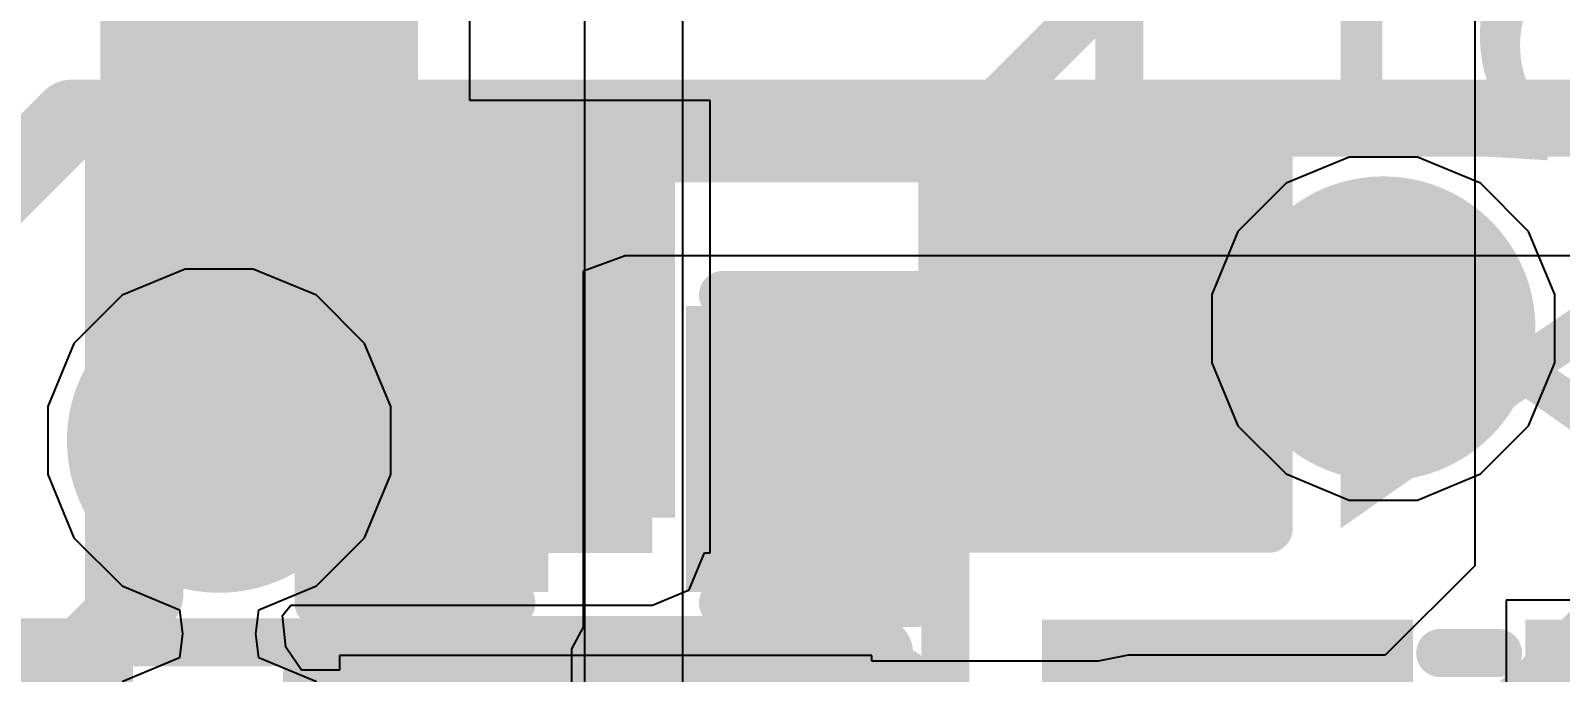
# Model space of a CAD drawing. Header units: inches. Extents: x -2.7 to 10.9, y -2.9 to 7.4.
# Drawn here: x -0.2661 to -0.1072, y -2.5659 to -2.4992 of the extents above; entities that cross this region are included whole.
import ezdxf

# ---------------------------------------------------------------- set-up
doc = ezdxf.new("R2010")
doc.units = ezdxf.units.IN
doc.header["$MEASUREMENT"] = 0
for name, color, linetype in [('Board Outline', 216, 'Continuous'), ('Bottom Layer', 5, 'Continuous'), ('Bottom Overlay', 54, 'Continuous'), ('Bottom Paste', 16, 'Continuous'), ('Bottom Solder', 6, 'Continuous'), ('Drill Drawing', 1, 'Continuous'), ('Layer 2', 16, 'Continuous'), ('Layer 3', 76, 'Continuous'), ('Top Layer', 1, 'Continuous'), ('Top Overlay', 2, 'Continuous'), ('Top Paste', 8, 'Continuous'), ('Top Solder', 216, 'Continuous'), ('Via Holes', 16, 'Continuous')]:
    doc.layers.add(name, color=color, linetype=linetype)
doc.styles.add('Arial', font='', dxfattribs={"height": 0.2})
doc.styles.get('Arial').set_extended_font_data('Arial')

# ---------------------------------------------------------------- blocks, each defined once
blk = doc.blocks.new('YSO690PR_1')
at = {"layer": 'Top Layer'}
for points in [[(-0.0403543, 0.0324803), (-0.0098425, 0.0324803), (-0.0098425, 0.0059055), (-0.0403543, 0.0059055)], [(0.0098425, 0.0324803), (0.0403543, 0.0324803), (0.0403543, 0.0059055), (0.0098425, 0.0059055)], [(-0.0403543, -0.0059055), (-0.0098425, -0.0059055), (-0.0098425, -0.0324803), (-0.0403543, -0.0324803)], [(0.0098425, -0.0059055), (0.0403543, -0.0059055), (0.0403543, -0.0324803), (0.0098425, -0.0324803)]]:
    blk.add_hatch(color=1, dxfattribs=at).paths.add_polyline_path(points)
at = {"layer": 'Top Paste'}
for points in [[(-0.0403543, 0.0324803), (-0.0098425, 0.0324803), (-0.0098425, 0.0059055), (-0.0403543, 0.0059055)], [(0.0098425, 0.0324803), (0.0403543, 0.0324803), (0.0403543, 0.0059055), (0.0098425, 0.0059055)], [(-0.0403543, -0.0059055), (-0.0098425, -0.0059055), (-0.0098425, -0.0324803), (-0.0403543, -0.0324803)], [(0.0098425, -0.0059055), (0.0403543, -0.0059055), (0.0403543, -0.0324803), (0.0098425, -0.0324803)]]:
    blk.add_hatch(color=8, dxfattribs=at).paths.add_polyline_path(points)
at = {"layer": 'Top Solder'}
for points in [[(-0.0443543, 0.0364803), (-0.0058425, 0.0364803), (-0.0058425, 0.0019055), (-0.0443543, 0.0019055)], [(0.0058425, 0.0364803), (0.0443543, 0.0364803), (0.0443543, 0.0019055), (0.0058425, 0.0019055)], [(-0.0443543, -0.0019055), (-0.0058425, -0.0019055), (-0.0058425, -0.0364803), (-0.0443543, -0.0364803)], [(0.0058425, -0.0019055), (0.0443543, -0.0019055), (0.0443543, -0.0364803), (0.0058425, -0.0364803)]]:
    blk.add_hatch(color=216, dxfattribs=at).paths.add_polyline_path(points)
at = {"layer": 'Top Overlay'}
for points in [[(0.003, 0.033, 0.005, 0.005, 0), (-0.003, 0.033, 0.005, 0.005, 0)], [(-0.054, -0.013, 0.0082677, 0.0082677, 0), (-0.054, -0.023, 0.0082677, 0.0082677, 0)], [(-0.049, -0.018, 0.0082677, 0.0082677, 0), (-0.054, -0.013, 0.0082677, 0.0082677, 0)], [(-0.049, -0.018, 0.0082677, 0.0082677, 0), (-0.054, -0.023, 0.0082677, 0.0082677, 0)], [(0.003, -0.033, 0.005, 0.005, 0), (-0.003, -0.033, 0.005, 0.005, 0)]]:
    blk.add_lwpolyline(points, format="xyseb", dxfattribs=at)
for points in [[(-0.00425, 0.033, 0.0025, 0.0025, 1), (-0.00175, 0.033, 0.0025, 0.0025, 1)], [(0.00175, 0.033, 0.0025, 0.0025, 1), (0.00425, 0.033, 0.0025, 0.0025, 1)], [(-0.0560669, -0.013, 0.0041338, 0.0041338, 1), (-0.0519331, -0.013, 0.0041338, 0.0041338, 1)], [(-0.0560669, -0.013, 0.0041338, 0.0041338, 1), (-0.0519331, -0.013, 0.0041338, 0.0041338, 1)], [(-0.0510669, -0.018, 0.0041338, 0.0041338, 1), (-0.0469331, -0.018, 0.0041338, 0.0041338, 1)], [(-0.0510669, -0.018, 0.0041338, 0.0041338, 1), (-0.0469331, -0.018, 0.0041338, 0.0041338, 1)], [(-0.0560669, -0.023, 0.0041338, 0.0041338, 1), (-0.0519331, -0.023, 0.0041338, 0.0041338, 1)], [(-0.0560669, -0.023, 0.0041338, 0.0041338, 1), (-0.0519331, -0.023, 0.0041338, 0.0041338, 1)], [(-0.00425, -0.033, 0.0025, 0.0025, 1), (-0.00175, -0.033, 0.0025, 0.0025, 1)], [(0.00175, -0.033, 0.0025, 0.0025, 1), (0.00425, -0.033, 0.0025, 0.0025, 1)]]:
    blk.add_lwpolyline(points, format="xyseb", close=True, dxfattribs=at)
blk = doc.blocks.new('IND_0402_B_67')
at = {"layer": 'Bottom Layer'}
for points in [[(-0.0216535, 0.011811), (-0.0059055, 0.011811), (-0.0059055, -0.011811), (-0.0216535, -0.011811)], [(0.0059056, 0.011811), (0.0216536, 0.011811), (0.0216536, -0.011811), (0.0059056, -0.011811)]]:
    blk.add_hatch(color=5, dxfattribs=at).paths.add_polyline_path(points)
at = {"layer": 'Bottom Paste'}
for points in [[(-0.0216535, 0.011811), (-0.0059055, 0.011811), (-0.0059055, -0.011811), (-0.0216535, -0.011811)], [(0.0059056, 0.011811), (0.0216536, 0.011811), (0.0216536, -0.011811), (0.0059056, -0.011811)]]:
    blk.add_hatch(color=16, dxfattribs=at).paths.add_polyline_path(points)
at = {"layer": 'Bottom Solder'}
for points in [[(-0.0256535, 0.015811), (-0.0019055, 0.015811), (-0.0019055, -0.015811), (-0.0256535, -0.015811)], [(0.0019056, 0.015811), (0.0256536, 0.015811), (0.0256536, -0.015811), (0.0019056, -0.015811)]]:
    blk.add_hatch(color=6, dxfattribs=at).paths.add_polyline_path(points)
at = {"layer": 'Bottom Overlay'}
for points in [[(-0.028, 0.018, 0.007874, 0.007874, 0), (-0.012, 0.018, 0.007874, 0.007874, 0)], [(-0.028, -0.018, 0.007874, 0.007874, 0), (-0.028, 0.018, 0.007874, 0.007874, 0)], [(-0.012, 0.018, 0.007874, 0.007874, 0), (0.028, 0.018, 0.007874, 0.007874, 0)], [(0.028, -0.018, 0.007874, 0.007874, 0), (0.028, 0.018, 0.007874, 0.007874, 0)], [(-0.028, -0.018, 0.007874, 0.007874, 0), (-0.012, -0.018, 0.007874, 0.007874, 0)], [(-0.012, -0.018, 0.007874, 0.007874, 0), (0.028, -0.018, 0.007874, 0.007874, 0)]]:
    blk.add_lwpolyline(points, format="xyseb", dxfattribs=at)
for points in [[(-0.0299685, 0.018, 0.003937, 0.003937, 1), (-0.0260315, 0.018, 0.003937, 0.003937, 1)], [(-0.0299685, 0.018, 0.003937, 0.003937, 1), (-0.0260315, 0.018, 0.003937, 0.003937, 1)], [(-0.0139685, 0.018, 0.003937, 0.003937, 1), (-0.0100315, 0.018, 0.003937, 0.003937, 1)], [(-0.0139685, 0.018, 0.003937, 0.003937, 1), (-0.0100315, 0.018, 0.003937, 0.003937, 1)], [(0.0260315, 0.018, 0.003937, 0.003937, 1), (0.0299685, 0.018, 0.003937, 0.003937, 1)], [(0.0260315, 0.018, 0.003937, 0.003937, 1), (0.0299685, 0.018, 0.003937, 0.003937, 1)], [(-0.0299685, -0.018, 0.003937, 0.003937, 1), (-0.0260315, -0.018, 0.003937, 0.003937, 1)], [(-0.0299685, -0.018, 0.003937, 0.003937, 1), (-0.0260315, -0.018, 0.003937, 0.003937, 1)], [(-0.0139685, -0.018, 0.003937, 0.003937, 1), (-0.0100315, -0.018, 0.003937, 0.003937, 1)], [(-0.0139685, -0.018, 0.003937, 0.003937, 1), (-0.0100315, -0.018, 0.003937, 0.003937, 1)], [(0.0260315, -0.018, 0.003937, 0.003937, 1), (0.0299685, -0.018, 0.003937, 0.003937, 1)], [(0.0260315, -0.018, 0.003937, 0.003937, 1), (0.0299685, -0.018, 0.003937, 0.003937, 1)]]:
    blk.add_lwpolyline(points, format="xyseb", close=True, dxfattribs=at)
blk = doc.blocks.new('C___0603_B_80')
at = {"layer": 'Bottom Layer'}
for points in [[(-0.045, -0.0175), (-0.045, 0.0175), (-0.015, 0.0175), (-0.015, -0.0175)], [(0.015, -0.0175), (0.015, 0.0175), (0.045, 0.0175), (0.045, -0.0175)]]:
    blk.add_hatch(color=5, dxfattribs=at).paths.add_polyline_path(points)
at = {"layer": 'Bottom Paste'}
for points in [[(-0.045, -0.0175), (-0.045, 0.0175), (-0.015, 0.0175), (-0.015, -0.0175)], [(0.015, -0.0175), (0.015, 0.0175), (0.045, 0.0175), (0.045, -0.0175)]]:
    blk.add_hatch(color=16, dxfattribs=at).paths.add_polyline_path(points)
at = {"layer": 'Bottom Solder'}
for points in [[(-0.0473622, -0.0198622), (-0.0473622, 0.0198622), (-0.0126378, 0.0198622), (-0.0126378, -0.0198622)], [(0.0126378, -0.0198622), (0.0126378, 0.0198622), (0.0473622, 0.0198622), (0.0473622, -0.0198622)]]:
    blk.add_hatch(color=6, dxfattribs=at).paths.add_polyline_path(points)
at = {"layer": 'Bottom Overlay'}
for points in [[(-0.049, 0.021, 0.005, 0.005, 0), (-0.049, -0.021, 0.005, 0.005, 0)], [(-0.018, 0.021, 0.005, 0.005, 0), (-0.049, 0.021, 0.005, 0.005, 0)], [(0.049, 0.021, 0.005, 0.005, 0), (0.018, 0.021, 0.005, 0.005, 0)], [(0.049, 0.021, 0.005, 0.005, 0), (0.049, -0.021, 0.005, 0.005, 0)], [(-0.018, -0.021, 0.005, 0.005, 0), (-0.049, -0.021, 0.005, 0.005, 0)], [(0.049, -0.021, 0.005, 0.005, 0), (0.018, -0.021, 0.005, 0.005, 0)]]:
    blk.add_lwpolyline(points, format="xyseb", dxfattribs=at)
for points in [[(-0.05025, 0.021, 0.0025, 0.0025, 1), (-0.04775, 0.021, 0.0025, 0.0025, 1)], [(-0.05025, 0.021, 0.0025, 0.0025, 1), (-0.04775, 0.021, 0.0025, 0.0025, 1)], [(-0.01925, 0.021, 0.0025, 0.0025, 1), (-0.01675, 0.021, 0.0025, 0.0025, 1)], [(0.01675, 0.021, 0.0025, 0.0025, 1), (0.01925, 0.021, 0.0025, 0.0025, 1)], [(0.04775, 0.021, 0.0025, 0.0025, 1), (0.05025, 0.021, 0.0025, 0.0025, 1)], [(0.04775, 0.021, 0.0025, 0.0025, 1), (0.05025, 0.021, 0.0025, 0.0025, 1)], [(-0.05025, -0.021, 0.0025, 0.0025, 1), (-0.04775, -0.021, 0.0025, 0.0025, 1)], [(-0.05025, -0.021, 0.0025, 0.0025, 1), (-0.04775, -0.021, 0.0025, 0.0025, 1)], [(-0.01925, -0.021, 0.0025, 0.0025, 1), (-0.01675, -0.021, 0.0025, 0.0025, 1)], [(0.01675, -0.021, 0.0025, 0.0025, 1), (0.01925, -0.021, 0.0025, 0.0025, 1)], [(0.04775, -0.021, 0.0025, 0.0025, 1), (0.05025, -0.021, 0.0025, 0.0025, 1)], [(0.04775, -0.021, 0.0025, 0.0025, 1), (0.05025, -0.021, 0.0025, 0.0025, 1)]]:
    blk.add_lwpolyline(points, format="xyseb", close=True, dxfattribs=at)
blk = doc.blocks.new('C___0402_84')
at = {"layer": 'Top Layer'}
for points in [[(-0.0275, -0.0125), (-0.0275, 0.0125), (-0.009499999999999998, 0.0125), (-0.009500000000000001, -0.0125)], [(0.009499999999999998, -0.0125), (0.009500000000000001, 0.0125), (0.0275, 0.0125), (0.0275, -0.0125)]]:
    blk.add_hatch(color=1, dxfattribs=at).paths.add_polyline_path(points)
at = {"layer": 'Top Paste'}
for points in [[(-0.0275, -0.0125), (-0.0275, 0.0125), (-0.009499999999999998, 0.0125), (-0.009500000000000001, -0.0125)], [(0.009499999999999998, -0.0125), (0.009500000000000001, 0.0125), (0.0275, 0.0125), (0.0275, -0.0125)]]:
    blk.add_hatch(color=8, dxfattribs=at).paths.add_polyline_path(points)
at = {"layer": 'Top Solder'}
for points in [[(-0.0298622, -0.0148622), (-0.0298622, 0.0148622), (-0.007137799999999999, 0.0148622), (-0.007137800000000001, -0.0148622)], [(0.007137799999999999, -0.0148622), (0.007137800000000001, 0.0148622), (0.0298622, 0.0148622), (0.0298622, -0.0148622)]]:
    blk.add_hatch(color=216, dxfattribs=at).paths.add_polyline_path(points)
at = {"layer": 'Top Overlay'}
for points in [[(-0.031, 0.016, 0.005, 0.005, 0), (-0.031, -0.016, 0.005, 0.005, 0)], [(-0.011, 0.016, 0.005, 0.005, 0), (-0.031, 0.016, 0.005, 0.005, 0)], [(0.031, 0.016, 0.005, 0.005, 0), (0.011, 0.016, 0.005, 0.005, 0)], [(0.031, 0.016, 0.005, 0.005, 0), (0.031, -0.016, 0.005, 0.005, 0)], [(-0.011, -0.016, 0.005, 0.005, 0), (-0.031, -0.016, 0.005, 0.005, 0)], [(0.031, -0.016, 0.005, 0.005, 0), (0.011, -0.016, 0.005, 0.005, 0)]]:
    blk.add_lwpolyline(points, format="xyseb", dxfattribs=at)
for points in [[(-0.03225, 0.016, 0.0025, 0.0025, 1), (-0.02975, 0.016, 0.0025, 0.0025, 1)], [(-0.03225, 0.016, 0.0025, 0.0025, 1), (-0.02975, 0.016, 0.0025, 0.0025, 1)], [(-0.01225, 0.016, 0.0025, 0.0025, 1), (-0.00975, 0.016, 0.0025, 0.0025, 1)], [(0.00975, 0.016, 0.0025, 0.0025, 1), (0.01225, 0.016, 0.0025, 0.0025, 1)], [(0.02975, 0.016, 0.0025, 0.0025, 1), (0.03225, 0.016, 0.0025, 0.0025, 1)], [(0.02975, 0.016, 0.0025, 0.0025, 1), (0.03225, 0.016, 0.0025, 0.0025, 1)], [(-0.03225, -0.016, 0.0025, 0.0025, 1), (-0.02975, -0.016, 0.0025, 0.0025, 1)], [(-0.03225, -0.016, 0.0025, 0.0025, 1), (-0.02975, -0.016, 0.0025, 0.0025, 1)], [(-0.01225, -0.016, 0.0025, 0.0025, 1), (-0.00975, -0.016, 0.0025, 0.0025, 1)], [(0.00975, -0.016, 0.0025, 0.0025, 1), (0.01225, -0.016, 0.0025, 0.0025, 1)], [(0.02975, -0.016, 0.0025, 0.0025, 1), (0.03225, -0.016, 0.0025, 0.0025, 1)], [(0.02975, -0.016, 0.0025, 0.0025, 1), (0.03225, -0.016, 0.0025, 0.0025, 1)]]:
    blk.add_lwpolyline(points, format="xyseb", close=True, dxfattribs=at)
blk = doc.blocks.new('C___0402_85')
at = {"layer": 'Top Layer'}
for points in [[(-0.0275, -0.0125), (-0.0275, 0.0125), (-0.009499999999999998, 0.0125), (-0.009500000000000001, -0.0125)], [(0.009499999999999998, -0.0125), (0.009500000000000001, 0.0125), (0.0275, 0.0125), (0.0275, -0.0125)]]:
    blk.add_hatch(color=1, dxfattribs=at).paths.add_polyline_path(points)
at = {"layer": 'Top Paste'}
for points in [[(-0.0275, -0.0125), (-0.0275, 0.0125), (-0.009499999999999998, 0.0125), (-0.009500000000000001, -0.0125)], [(0.009499999999999998, -0.0125), (0.009500000000000001, 0.0125), (0.0275, 0.0125), (0.0275, -0.0125)]]:
    blk.add_hatch(color=8, dxfattribs=at).paths.add_polyline_path(points)
at = {"layer": 'Top Solder'}
for points in [[(-0.0298622, -0.0148622), (-0.0298622, 0.0148622), (-0.007137799999999999, 0.0148622), (-0.007137800000000001, -0.0148622)], [(0.007137799999999999, -0.0148622), (0.007137800000000001, 0.0148622), (0.0298622, 0.0148622), (0.0298622, -0.0148622)]]:
    blk.add_hatch(color=216, dxfattribs=at).paths.add_polyline_path(points)
at = {"layer": 'Top Overlay'}
for points in [[(-0.031, 0.016, 0.005, 0.005, 0), (-0.031, -0.016, 0.005, 0.005, 0)], [(-0.011, 0.016, 0.005, 0.005, 0), (-0.031, 0.016, 0.005, 0.005, 0)], [(0.031, 0.016, 0.005, 0.005, 0), (0.011, 0.016, 0.005, 0.005, 0)], [(0.031, 0.016, 0.005, 0.005, 0), (0.031, -0.016, 0.005, 0.005, 0)], [(-0.011, -0.016, 0.005, 0.005, 0), (-0.031, -0.016, 0.005, 0.005, 0)], [(0.031, -0.016, 0.005, 0.005, 0), (0.011, -0.016, 0.005, 0.005, 0)]]:
    blk.add_lwpolyline(points, format="xyseb", dxfattribs=at)
for points in [[(-0.03225, 0.016, 0.0025, 0.0025, 1), (-0.02975, 0.016, 0.0025, 0.0025, 1)], [(-0.03225, 0.016, 0.0025, 0.0025, 1), (-0.02975, 0.016, 0.0025, 0.0025, 1)], [(-0.01225, 0.016, 0.0025, 0.0025, 1), (-0.00975, 0.016, 0.0025, 0.0025, 1)], [(0.00975, 0.016, 0.0025, 0.0025, 1), (0.01225, 0.016, 0.0025, 0.0025, 1)], [(0.02975, 0.016, 0.0025, 0.0025, 1), (0.03225, 0.016, 0.0025, 0.0025, 1)], [(0.02975, 0.016, 0.0025, 0.0025, 1), (0.03225, 0.016, 0.0025, 0.0025, 1)], [(-0.03225, -0.016, 0.0025, 0.0025, 1), (-0.02975, -0.016, 0.0025, 0.0025, 1)], [(-0.03225, -0.016, 0.0025, 0.0025, 1), (-0.02975, -0.016, 0.0025, 0.0025, 1)], [(-0.01225, -0.016, 0.0025, 0.0025, 1), (-0.00975, -0.016, 0.0025, 0.0025, 1)], [(0.00975, -0.016, 0.0025, 0.0025, 1), (0.01225, -0.016, 0.0025, 0.0025, 1)], [(0.02975, -0.016, 0.0025, 0.0025, 1), (0.03225, -0.016, 0.0025, 0.0025, 1)], [(0.02975, -0.016, 0.0025, 0.0025, 1), (0.03225, -0.016, 0.0025, 0.0025, 1)]]:
    blk.add_lwpolyline(points, format="xyseb", close=True, dxfattribs=at)

msp = doc.modelspace()

# ---------------------------------------------------------------- hatches: boundary and pattern name
at = {"layer": 'Bottom Layer'}
for points in [[(-0.2588102, -2.5534948), (-0.2258288, -2.5534948), (-0.2258288, -2.4627538), (-0.2588102, -2.4627538)], [(-0.25877, -2.5534948), (-0.20148, -2.5534948), (-0.20148, -2.5124782), (-0.25877, -2.5124782)]]:
    msp.add_hatch(color=5, dxfattribs=at).paths.add_polyline_path(points)
h = msp.add_hatch(color=5, dxfattribs=at)
edge = h.paths.add_edge_path()
edge.add_arc((-0.1255736, -2.5301885), 0.011811, 0, 360)
h = msp.add_hatch(color=5, dxfattribs=at)
edge = h.paths.add_edge_path()
edge.add_arc((-0.2464619, -2.5418191), 0.011811, 0, 360)
at = {"layer": 'Bottom Solder'}
h = msp.add_hatch(color=6, dxfattribs=at)
edge = h.paths.add_edge_path()
edge.add_arc((-0.1255736, -2.5301885), 0.015811, 0, 360)
h = msp.add_hatch(color=6, dxfattribs=at)
edge = h.paths.add_edge_path()
edge.add_arc((-0.2464619, -2.5418191), 0.015811, 0, 360)
at = {"layer": 'Layer 2'}
h = msp.add_hatch(color=16, dxfattribs=at)
edge = h.paths.add_edge_path()
edge.add_arc((-0.1255736, -2.5301885), 0.011811, 0, 360)
h = msp.add_hatch(color=16, dxfattribs=at)
edge = h.paths.add_edge_path()
edge.add_arc((-0.2464619, -2.5418191), 0.011811, 0, 360)
at = {"layer": 'Layer 3'}
h = msp.add_hatch(color=76, dxfattribs=at)
edge = h.paths.add_edge_path()
edge.add_arc((-0.1255736, -2.5301885), 0.011811, 0, 360)
h = msp.add_hatch(color=76, dxfattribs=at)
edge = h.paths.add_edge_path()
edge.add_arc((-0.2464619, -2.5418191), 0.011811, 0, 360)
at = {"layer": 'Top Layer'}
h = msp.add_hatch(color=1, dxfattribs=at)
edge = h.paths.add_edge_path()
edge.add_arc((-0.1255736, -2.5301885), 0.011811, 0, 360)
msp.add_hatch(color=1, dxfattribs=at).paths.add_polyline_path([(-0.2581828, -2.5551885), (-0.2146294, -2.5551885), (-0.2146294, -2.5277515), (-0.2581828, -2.5277515)])
h = msp.add_hatch(color=1, dxfattribs=at)
edge = h.paths.add_edge_path()
edge.add_arc((-0.2464619, -2.5418191), 0.011811, 0, 360)
at = {"layer": 'Top Solder'}
h = msp.add_hatch(color=216, dxfattribs=at)
edge = h.paths.add_edge_path()
edge.add_arc((-0.1255736, -2.5301885), 0.015811, 0, 360)
h = msp.add_hatch(color=216, dxfattribs=at)
edge = h.paths.add_edge_path()
edge.add_arc((-0.2464619, -2.5418191), 0.015811, 0, 360)
at = {"layer": 'Via Holes'}
h = msp.add_hatch(color=7, dxfattribs=at)
edge = h.paths.add_edge_path()
edge.add_arc((-0.1255736, -2.5301885), 0.0059055, 0, 360)
h = msp.add_hatch(color=7, dxfattribs=at)
edge = h.paths.add_edge_path()
edge.add_arc((-0.2464619, -2.5418191), 0.0059055, 0, 360)

# ---------------------------------------------------------------- linework, layer by layer
at = {"layer": 'Board Outline'}
msp.add_lwpolyline([(2.8441163, -0.2412485, 0.005, 0.005, -0.7418930096679136), (-2.4996913, -1.3779516, 0.005, 0.005, 0)], format="xyseb", dxfattribs=at)
at = {"layer": 'Bottom Layer'}
for p, q in [((-0.116068, -2.3009779), (-0.116068, -2.5548402)), ((-0.2204168, -2.5064781), (-0.2204168, -2.4923757)), ((-0.1954799, -2.5064781), (-0.2204168, -2.5064781)), ((-0.1954799, -2.5534781), (-0.1954799, -2.5064781)), ((-0.197653, -2.5573217), (-0.1960679, -2.5534948)), ((-0.1960679, -2.5534948), (-0.1960679, -2.5534781)), ((-0.1960679, -2.5534781), (-0.1954799, -2.5534781)), ((-0.116068, -2.5548402), (-0.1253551, -2.5641273)), ((-0.2014799, -2.5589068), (-0.197653, -2.5573217)), ((-0.2398777, -2.5600069), (-0.2390285, -2.5589068)), ((-0.2390285, -2.5589068), (-0.2014799, -2.5589068)), ((-0.2395456, -2.5632761), (-0.2398777, -2.5600069)), ((-0.2379228, -2.5656566), (-0.2395456, -2.5632761)), ((-0.1786718, -2.5641591), (-0.2339789, -2.5641591)), ((-0.2339789, -2.5641591), (-0.2339789, -2.5656566)), ((-0.1786718, -2.5647471), (-0.1786718, -2.5641591)), ((-0.1520779, -2.5641273), (-0.1551938, -2.5647471)), ((-0.1253551, -2.5641273), (-0.1520779, -2.5641273)), ((-0.2339789, -2.5656566), (-0.2379228, -2.5656566)), ((-0.1551938, -2.5647471), (-0.1786718, -2.5647471))]:
    msp.add_line(p, q, dxfattribs=at)
for points in [[(-0.1563747, -2.5300833, 0.015, 0.015, 0), (-0.1256788, -2.5300833, 0.015, 0.015, 0)], [(-0.1564799, -2.5299781, 0.012, 0.012, 0), (-0.1563747, -2.5300833, 0.012, 0.012, 0)], [(-0.1256788, -2.5300833, 0.012, 0.012, 0), (-0.1255736, -2.5301885, 0.012, 0.012, 0)], [(-0.1179643, -2.5819701, 0.015, 0.015, 0), (-0.0982252, -2.562231, 0.015, 0.015, 0)]]:
    msp.add_lwpolyline(points, format="xyseb", dxfattribs=at)
for points in [[(-0.1601247, -2.5300833, 0.0075, 0.0075, 1), (-0.1526247, -2.5300833, 0.0075, 0.0075, 1)], [(-0.1294288, -2.5300833, 0.0075, 0.0075, 1), (-0.1219288, -2.5300833, 0.0075, 0.0075, 1)], [(-0.1594799, -2.5299781, 0.006, 0.006, 1), (-0.1534799, -2.5299781, 0.006, 0.006, 1)], [(-0.1593747, -2.5300833, 0.006, 0.006, 1), (-0.1533747, -2.5300833, 0.006, 0.006, 1)], [(-0.1286788, -2.5300833, 0.006, 0.006, 1), (-0.1226788, -2.5300833, 0.006, 0.006, 1)], [(-0.1285736, -2.5301885, 0.006, 0.006, 1), (-0.1225736, -2.5301885, 0.006, 0.006, 1)]]:
    msp.add_lwpolyline(points, format="xyseb", close=True, dxfattribs=at)
at = {"layer": 'Bottom Overlay'}
for points in [[(-0.1529799, -2.5089781, 0.005, 0.005, 0), (-0.1529799, -2.4852195, 0.005, 0.005, 0)], [(-0.3349832, -2.5627735, 0.005, 0.005, 0), (-0.2251288, -2.5627735, 0.005, 0.005, 0)]]:
    msp.add_lwpolyline(points, format="xyseb", dxfattribs=at)
for points in [[(-0.1542299, -2.5089781, 0.0025, 0.0025, 1), (-0.1517299, -2.5089781, 0.0025, 0.0025, 1)], [(-0.2263788, -2.5627735, 0.0025, 0.0025, 1), (-0.2238788, -2.5627735, 0.0025, 0.0025, 1)]]:
    msp.add_lwpolyline(points, format="xyseb", close=True, dxfattribs=at)
at = {"layer": 'Drill Drawing'}
for points in [[(-0.1305736, -2.5251885, 0.002, 0.002, 0), (-0.1255736, -2.5201885, 0.002, 0.002, 0)], [(-0.1255736, -2.5201885, 0.002, 0.002, 0), (-0.1205736, -2.5251885, 0.002, 0.002, 0)], [(-0.1355736, -2.5251885, 0.002, 0.002, 0), (-0.1305736, -2.5301885, 0.002, 0.002, 0)], [(-0.1355736, -2.5251885, 0.002, 0.002, 0), (-0.1305736, -2.5251885, 0.002, 0.002, 0)], [(-0.1285736, -2.5271885, 0.002, 0.002, 0), (-0.1255736, -2.5241885, 0.002, 0.002, 0)], [(-0.1255736, -2.5241885, 0.002, 0.002, 0), (-0.1225736, -2.5271885, 0.002, 0.002, 0)], [(-0.1205736, -2.5251885, 0.002, 0.002, 0), (-0.1155736, -2.5251885, 0.002, 0.002, 0)], [(-0.1205736, -2.5301885, 0.002, 0.002, 0), (-0.1155736, -2.5251885, 0.002, 0.002, 0)], [(-0.1315736, -2.5271885, 0.002, 0.002, 0), (-0.1285736, -2.5301885, 0.002, 0.002, 0)], [(-0.1315736, -2.5271885, 0.002, 0.002, 0), (-0.1285736, -2.5271885, 0.002, 0.002, 0)], [(-0.1225736, -2.5271885, 0.002, 0.002, 0), (-0.1195736, -2.5271885, 0.002, 0.002, 0)], [(-0.1225736, -2.5301885, 0.002, 0.002, 0), (-0.1195736, -2.5271885, 0.002, 0.002, 0)], [(-0.1355736, -2.5351885, 0.002, 0.002, 0), (-0.1305736, -2.5301885, 0.002, 0.002, 0)], [(-0.1315736, -2.5331885, 0.002, 0.002, 0), (-0.1285736, -2.5301885, 0.002, 0.002, 0)], [(-0.1225736, -2.5301885, 0.002, 0.002, 0), (-0.1195736, -2.5331885, 0.002, 0.002, 0)], [(-0.1205736, -2.5301885, 0.002, 0.002, 0), (-0.1155736, -2.5351885, 0.002, 0.002, 0)], [(-0.2514619, -2.5368191, 0.002, 0.002, 0), (-0.2464619, -2.5318191, 0.002, 0.002, 0)], [(-0.2464619, -2.5318191, 0.002, 0.002, 0), (-0.2414619, -2.5368191, 0.002, 0.002, 0)], [(-0.1315736, -2.5331885, 0.002, 0.002, 0), (-0.1285736, -2.5331885, 0.002, 0.002, 0)], [(-0.1285736, -2.5331885, 0.002, 0.002, 0), (-0.1255736, -2.5361885, 0.002, 0.002, 0)], [(-0.1255736, -2.5361885, 0.002, 0.002, 0), (-0.1225736, -2.5331885, 0.002, 0.002, 0)], [(-0.1225736, -2.5331885, 0.002, 0.002, 0), (-0.1195736, -2.5331885, 0.002, 0.002, 0)], [(-0.2494619, -2.5388191, 0.002, 0.002, 0), (-0.2464619, -2.5358191, 0.002, 0.002, 0)], [(-0.2464619, -2.5358191, 0.002, 0.002, 0), (-0.2434619, -2.5388191, 0.002, 0.002, 0)], [(-0.1355736, -2.5351885, 0.002, 0.002, 0), (-0.1305736, -2.5351885, 0.002, 0.002, 0)], [(-0.1305736, -2.5351885, 0.002, 0.002, 0), (-0.1255736, -2.5401885, 0.002, 0.002, 0)], [(-0.1255736, -2.5401885, 0.002, 0.002, 0), (-0.1205736, -2.5351885, 0.002, 0.002, 0)], [(-0.1205736, -2.5351885, 0.002, 0.002, 0), (-0.1155736, -2.5351885, 0.002, 0.002, 0)], [(-0.2564619, -2.5368191, 0.002, 0.002, 0), (-0.2514619, -2.5418191, 0.002, 0.002, 0)], [(-0.2564619, -2.5368191, 0.002, 0.002, 0), (-0.2514619, -2.5368191, 0.002, 0.002, 0)], [(-0.2414619, -2.5368191, 0.002, 0.002, 0), (-0.2364619, -2.5368191, 0.002, 0.002, 0)], [(-0.2414619, -2.5418191, 0.002, 0.002, 0), (-0.2364619, -2.5368191, 0.002, 0.002, 0)], [(-0.2524619, -2.5388191, 0.002, 0.002, 0), (-0.2494619, -2.5418191, 0.002, 0.002, 0)], [(-0.2524619, -2.5388191, 0.002, 0.002, 0), (-0.2494619, -2.5388191, 0.002, 0.002, 0)], [(-0.2434619, -2.5388191, 0.002, 0.002, 0), (-0.2404619, -2.5388191, 0.002, 0.002, 0)], [(-0.2434619, -2.5418191, 0.002, 0.002, 0), (-0.2404619, -2.5388191, 0.002, 0.002, 0)], [(-0.2564619, -2.5468191, 0.002, 0.002, 0), (-0.2514619, -2.5418191, 0.002, 0.002, 0)], [(-0.2524619, -2.5448191, 0.002, 0.002, 0), (-0.2494619, -2.5418191, 0.002, 0.002, 0)], [(-0.2434619, -2.5418191, 0.002, 0.002, 0), (-0.2404619, -2.5448191, 0.002, 0.002, 0)], [(-0.2414619, -2.5418191, 0.002, 0.002, 0), (-0.2364619, -2.5468191, 0.002, 0.002, 0)], [(-0.2524619, -2.5448191, 0.002, 0.002, 0), (-0.2494619, -2.5448191, 0.002, 0.002, 0)], [(-0.2494619, -2.5448191, 0.002, 0.002, 0), (-0.2464619, -2.5478191, 0.002, 0.002, 0)], [(-0.2464619, -2.5478191, 0.002, 0.002, 0), (-0.2434619, -2.5448191, 0.002, 0.002, 0)], [(-0.2434619, -2.5448191, 0.002, 0.002, 0), (-0.2404619, -2.5448191, 0.002, 0.002, 0)], [(-0.2564619, -2.5468191, 0.002, 0.002, 0), (-0.2514619, -2.5468191, 0.002, 0.002, 0)], [(-0.2514619, -2.5468191, 0.002, 0.002, 0), (-0.2464619, -2.5518191, 0.002, 0.002, 0)], [(-0.2464619, -2.5518191, 0.002, 0.002, 0), (-0.2414619, -2.5468191, 0.002, 0.002, 0)], [(-0.2414619, -2.5468191, 0.002, 0.002, 0), (-0.2364619, -2.5468191, 0.002, 0.002, 0)]]:
    msp.add_lwpolyline(points, format="xyseb", dxfattribs=at)
for points in [[(-0.1260736, -2.5201885, 0.001, 0.001, 1), (-0.1250736, -2.5201885, 0.001, 0.001, 1)], [(-0.1260736, -2.5201885, 0.001, 0.001, 1), (-0.1250736, -2.5201885, 0.001, 0.001, 1)], [(-0.1360736, -2.5251885, 0.001, 0.001, 1), (-0.1350736, -2.5251885, 0.001, 0.001, 1)], [(-0.1360736, -2.5251885, 0.001, 0.001, 1), (-0.1350736, -2.5251885, 0.001, 0.001, 1)], [(-0.1310736, -2.5251885, 0.001, 0.001, 1), (-0.1300736, -2.5251885, 0.001, 0.001, 1)], [(-0.1310736, -2.5251885, 0.001, 0.001, 1), (-0.1300736, -2.5251885, 0.001, 0.001, 1)], [(-0.1260736, -2.5241885, 0.001, 0.001, 1), (-0.1250736, -2.5241885, 0.001, 0.001, 1)], [(-0.1260736, -2.5241885, 0.001, 0.001, 1), (-0.1250736, -2.5241885, 0.001, 0.001, 1)], [(-0.1210736, -2.5251885, 0.001, 0.001, 1), (-0.1200736, -2.5251885, 0.001, 0.001, 1)], [(-0.1210736, -2.5251885, 0.001, 0.001, 1), (-0.1200736, -2.5251885, 0.001, 0.001, 1)], [(-0.1160736, -2.5251885, 0.001, 0.001, 1), (-0.1150736, -2.5251885, 0.001, 0.001, 1)], [(-0.1160736, -2.5251885, 0.001, 0.001, 1), (-0.1150736, -2.5251885, 0.001, 0.001, 1)], [(-0.1320736, -2.5271885, 0.001, 0.001, 1), (-0.1310736, -2.5271885, 0.001, 0.001, 1)], [(-0.1320736, -2.5271885, 0.001, 0.001, 1), (-0.1310736, -2.5271885, 0.001, 0.001, 1)], [(-0.1290736, -2.5271885, 0.001, 0.001, 1), (-0.1280736, -2.5271885, 0.001, 0.001, 1)], [(-0.1290736, -2.5271885, 0.001, 0.001, 1), (-0.1280736, -2.5271885, 0.001, 0.001, 1)], [(-0.1230736, -2.5271885, 0.001, 0.001, 1), (-0.1220736, -2.5271885, 0.001, 0.001, 1)], [(-0.1230736, -2.5271885, 0.001, 0.001, 1), (-0.1220736, -2.5271885, 0.001, 0.001, 1)], [(-0.1200736, -2.5271885, 0.001, 0.001, 1), (-0.1190736, -2.5271885, 0.001, 0.001, 1)], [(-0.1200736, -2.5271885, 0.001, 0.001, 1), (-0.1190736, -2.5271885, 0.001, 0.001, 1)], [(-0.1310736, -2.5301885, 0.001, 0.001, 1), (-0.1300736, -2.5301885, 0.001, 0.001, 1)], [(-0.1310736, -2.5301885, 0.001, 0.001, 1), (-0.1300736, -2.5301885, 0.001, 0.001, 1)], [(-0.1290736, -2.5301885, 0.001, 0.001, 1), (-0.1280736, -2.5301885, 0.001, 0.001, 1)], [(-0.1290736, -2.5301885, 0.001, 0.001, 1), (-0.1280736, -2.5301885, 0.001, 0.001, 1)], [(-0.1230736, -2.5301885, 0.001, 0.001, 1), (-0.1220736, -2.5301885, 0.001, 0.001, 1)], [(-0.1230736, -2.5301885, 0.001, 0.001, 1), (-0.1220736, -2.5301885, 0.001, 0.001, 1)], [(-0.1210736, -2.5301885, 0.001, 0.001, 1), (-0.1200736, -2.5301885, 0.001, 0.001, 1)], [(-0.1210736, -2.5301885, 0.001, 0.001, 1), (-0.1200736, -2.5301885, 0.001, 0.001, 1)], [(-0.2469619, -2.5318191, 0.001, 0.001, 1), (-0.2459619, -2.5318191, 0.001, 0.001, 1)], [(-0.2469619, -2.5318191, 0.001, 0.001, 1), (-0.2459619, -2.5318191, 0.001, 0.001, 1)], [(-0.1320736, -2.5331885, 0.001, 0.001, 1), (-0.1310736, -2.5331885, 0.001, 0.001, 1)], [(-0.1320736, -2.5331885, 0.001, 0.001, 1), (-0.1310736, -2.5331885, 0.001, 0.001, 1)], [(-0.1290736, -2.5331885, 0.001, 0.001, 1), (-0.1280736, -2.5331885, 0.001, 0.001, 1)], [(-0.1290736, -2.5331885, 0.001, 0.001, 1), (-0.1280736, -2.5331885, 0.001, 0.001, 1)], [(-0.1230736, -2.5331885, 0.001, 0.001, 1), (-0.1220736, -2.5331885, 0.001, 0.001, 1)], [(-0.1230736, -2.5331885, 0.001, 0.001, 1), (-0.1220736, -2.5331885, 0.001, 0.001, 1)], [(-0.1200736, -2.5331885, 0.001, 0.001, 1), (-0.1190736, -2.5331885, 0.001, 0.001, 1)], [(-0.1200736, -2.5331885, 0.001, 0.001, 1), (-0.1190736, -2.5331885, 0.001, 0.001, 1)], [(-0.2469619, -2.5358191, 0.001, 0.001, 1), (-0.2459619, -2.5358191, 0.001, 0.001, 1)], [(-0.2469619, -2.5358191, 0.001, 0.001, 1), (-0.2459619, -2.5358191, 0.001, 0.001, 1)], [(-0.1360736, -2.5351885, 0.001, 0.001, 1), (-0.1350736, -2.5351885, 0.001, 0.001, 1)], [(-0.1360736, -2.5351885, 0.001, 0.001, 1), (-0.1350736, -2.5351885, 0.001, 0.001, 1)], [(-0.1310736, -2.5351885, 0.001, 0.001, 1), (-0.1300736, -2.5351885, 0.001, 0.001, 1)], [(-0.1310736, -2.5351885, 0.001, 0.001, 1), (-0.1300736, -2.5351885, 0.001, 0.001, 1)], [(-0.1260736, -2.5361885, 0.001, 0.001, 1), (-0.1250736, -2.5361885, 0.001, 0.001, 1)], [(-0.1260736, -2.5361885, 0.001, 0.001, 1), (-0.1250736, -2.5361885, 0.001, 0.001, 1)], [(-0.1210736, -2.5351885, 0.001, 0.001, 1), (-0.1200736, -2.5351885, 0.001, 0.001, 1)], [(-0.1210736, -2.5351885, 0.001, 0.001, 1), (-0.1200736, -2.5351885, 0.001, 0.001, 1)], [(-0.1160736, -2.5351885, 0.001, 0.001, 1), (-0.1150736, -2.5351885, 0.001, 0.001, 1)], [(-0.1160736, -2.5351885, 0.001, 0.001, 1), (-0.1150736, -2.5351885, 0.001, 0.001, 1)], [(-0.2569619, -2.5368191, 0.001, 0.001, 1), (-0.2559619, -2.5368191, 0.001, 0.001, 1)], [(-0.2569619, -2.5368191, 0.001, 0.001, 1), (-0.2559619, -2.5368191, 0.001, 0.001, 1)], [(-0.2519619, -2.5368191, 0.001, 0.001, 1), (-0.2509619, -2.5368191, 0.001, 0.001, 1)], [(-0.2519619, -2.5368191, 0.001, 0.001, 1), (-0.2509619, -2.5368191, 0.001, 0.001, 1)], [(-0.2419619, -2.5368191, 0.001, 0.001, 1), (-0.2409619, -2.5368191, 0.001, 0.001, 1)], [(-0.2419619, -2.5368191, 0.001, 0.001, 1), (-0.2409619, -2.5368191, 0.001, 0.001, 1)], [(-0.2369619, -2.5368191, 0.001, 0.001, 1), (-0.2359619, -2.5368191, 0.001, 0.001, 1)], [(-0.2369619, -2.5368191, 0.001, 0.001, 1), (-0.2359619, -2.5368191, 0.001, 0.001, 1)], [(-0.2529619, -2.5388191, 0.001, 0.001, 1), (-0.2519619, -2.5388191, 0.001, 0.001, 1)], [(-0.2529619, -2.5388191, 0.001, 0.001, 1), (-0.2519619, -2.5388191, 0.001, 0.001, 1)], [(-0.2499619, -2.5388191, 0.001, 0.001, 1), (-0.2489619, -2.5388191, 0.001, 0.001, 1)], [(-0.2499619, -2.5388191, 0.001, 0.001, 1), (-0.2489619, -2.5388191, 0.001, 0.001, 1)], [(-0.2439619, -2.5388191, 0.001, 0.001, 1), (-0.2429619, -2.5388191, 0.001, 0.001, 1)], [(-0.2439619, -2.5388191, 0.001, 0.001, 1), (-0.2429619, -2.5388191, 0.001, 0.001, 1)], [(-0.2409619, -2.5388191, 0.001, 0.001, 1), (-0.2399619, -2.5388191, 0.001, 0.001, 1)], [(-0.2409619, -2.5388191, 0.001, 0.001, 1), (-0.2399619, -2.5388191, 0.001, 0.001, 1)], [(-0.1260736, -2.5401885, 0.001, 0.001, 1), (-0.1250736, -2.5401885, 0.001, 0.001, 1)], [(-0.1260736, -2.5401885, 0.001, 0.001, 1), (-0.1250736, -2.5401885, 0.001, 0.001, 1)], [(-0.2519619, -2.5418191, 0.001, 0.001, 1), (-0.2509619, -2.5418191, 0.001, 0.001, 1)], [(-0.2519619, -2.5418191, 0.001, 0.001, 1), (-0.2509619, -2.5418191, 0.001, 0.001, 1)], [(-0.2499619, -2.5418191, 0.001, 0.001, 1), (-0.2489619, -2.5418191, 0.001, 0.001, 1)], [(-0.2499619, -2.5418191, 0.001, 0.001, 1), (-0.2489619, -2.5418191, 0.001, 0.001, 1)], [(-0.2439619, -2.5418191, 0.001, 0.001, 1), (-0.2429619, -2.5418191, 0.001, 0.001, 1)], [(-0.2439619, -2.5418191, 0.001, 0.001, 1), (-0.2429619, -2.5418191, 0.001, 0.001, 1)], [(-0.2419619, -2.5418191, 0.001, 0.001, 1), (-0.2409619, -2.5418191, 0.001, 0.001, 1)], [(-0.2419619, -2.5418191, 0.001, 0.001, 1), (-0.2409619, -2.5418191, 0.001, 0.001, 1)], [(-0.2529619, -2.5448191, 0.001, 0.001, 1), (-0.2519619, -2.5448191, 0.001, 0.001, 1)], [(-0.2529619, -2.5448191, 0.001, 0.001, 1), (-0.2519619, -2.5448191, 0.001, 0.001, 1)], [(-0.2499619, -2.5448191, 0.001, 0.001, 1), (-0.2489619, -2.5448191, 0.001, 0.001, 1)], [(-0.2499619, -2.5448191, 0.001, 0.001, 1), (-0.2489619, -2.5448191, 0.001, 0.001, 1)], [(-0.2439619, -2.5448191, 0.001, 0.001, 1), (-0.2429619, -2.5448191, 0.001, 0.001, 1)], [(-0.2439619, -2.5448191, 0.001, 0.001, 1), (-0.2429619, -2.5448191, 0.001, 0.001, 1)], [(-0.2409619, -2.5448191, 0.001, 0.001, 1), (-0.2399619, -2.5448191, 0.001, 0.001, 1)], [(-0.2409619, -2.5448191, 0.001, 0.001, 1), (-0.2399619, -2.5448191, 0.001, 0.001, 1)], [(-0.2569619, -2.5468191, 0.001, 0.001, 1), (-0.2559619, -2.5468191, 0.001, 0.001, 1)], [(-0.2569619, -2.5468191, 0.001, 0.001, 1), (-0.2559619, -2.5468191, 0.001, 0.001, 1)], [(-0.2519619, -2.5468191, 0.001, 0.001, 1), (-0.2509619, -2.5468191, 0.001, 0.001, 1)], [(-0.2519619, -2.5468191, 0.001, 0.001, 1), (-0.2509619, -2.5468191, 0.001, 0.001, 1)], [(-0.2469619, -2.5478191, 0.001, 0.001, 1), (-0.2459619, -2.5478191, 0.001, 0.001, 1)], [(-0.2469619, -2.5478191, 0.001, 0.001, 1), (-0.2459619, -2.5478191, 0.001, 0.001, 1)], [(-0.2419619, -2.5468191, 0.001, 0.001, 1), (-0.2409619, -2.5468191, 0.001, 0.001, 1)], [(-0.2419619, -2.5468191, 0.001, 0.001, 1), (-0.2409619, -2.5468191, 0.001, 0.001, 1)], [(-0.2369619, -2.5468191, 0.001, 0.001, 1), (-0.2359619, -2.5468191, 0.001, 0.001, 1)], [(-0.2369619, -2.5468191, 0.001, 0.001, 1), (-0.2359619, -2.5468191, 0.001, 0.001, 1)], [(-0.2469619, -2.5518191, 0.001, 0.001, 1), (-0.2459619, -2.5518191, 0.001, 0.001, 1)], [(-0.2469619, -2.5518191, 0.001, 0.001, 1), (-0.2459619, -2.5518191, 0.001, 0.001, 1)]]:
    msp.add_lwpolyline(points, format="xyseb", close=True, dxfattribs=at)
at = {"layer": 'Layer 2'}
for p, q in [((-0.2500047, -2.5240081), (-0.256551, -2.5267197)), ((-0.2429191, -2.5240081), (-0.2500047, -2.5240081)), ((-0.2363728, -2.5267197), (-0.2429191, -2.5240081)), ((-0.256551, -2.5267197), (-0.2615613, -2.53173)), ((-0.2313625, -2.53173), (-0.2363728, -2.5267197)), ((-0.2615613, -2.53173), (-0.2642729, -2.5382763)), ((-0.2286509, -2.5382763), (-0.2313625, -2.53173)), ((-0.2642729, -2.5382763), (-0.2642729, -2.5453619)), ((-0.2286509, -2.5453619), (-0.2286509, -2.5382763)), ((-0.2642729, -2.5453619), (-0.2615613, -2.5519082)), ((-0.2313625, -2.5519082), (-0.2286509, -2.5453619)), ((-0.2615613, -2.5519082), (-0.256551, -2.5569185)), ((-0.2363728, -2.5569185), (-0.2313625, -2.5519082)), ((-0.256551, -2.5569185), (-0.2505733, -2.5593946)), ((-0.2423505, -2.5593946), (-0.2363728, -2.5569185)), ((-0.2505733, -2.5593946), (-0.250275, -2.5618946)), ((-0.2426488, -2.5618946), (-0.2423505, -2.5593946)), ((-0.250275, -2.5618946), (-0.2505733, -2.5643946)), ((-0.2423505, -2.5643946), (-0.2426488, -2.5618946)), ((-0.2505733, -2.5643946), (-0.256551, -2.5668707)), ((-0.2363728, -2.5668707), (-0.2423505, -2.5643946))]:
    msp.add_line(p, q, dxfattribs=at)
at = {"layer": 'Layer 3'}
for p, q in [((-0.2085213, -2.413), (-0.2085213, -2.693)), ((-0.1983254, -2.693), (-0.1983254, -2.413)), ((-0.1291164, -2.5123775), (-0.1356627, -2.5150891)), ((-0.1220308, -2.5123775), (-0.1291164, -2.5123775)), ((-0.1154845, -2.5150891), (-0.1220308, -2.5123775)), ((-0.1356627, -2.5150891), (-0.140673, -2.5200994)), ((-0.1104742, -2.5200994), (-0.1154845, -2.5150891)), ((-0.140673, -2.5200994), (-0.1433846, -2.5266457)), ((-0.1077626, -2.5266457), (-0.1104742, -2.5200994)), ((-0.2500047, -2.5240081), (-0.256551, -2.5267197)), ((-0.2429191, -2.5240081), (-0.2500047, -2.5240081)), ((-0.2363728, -2.5267197), (-0.2429191, -2.5240081)), ((-0.256551, -2.5267197), (-0.2615613, -2.53173)), ((-0.2313625, -2.53173), (-0.2363728, -2.5267197)), ((-0.1433846, -2.5266457), (-0.1433846, -2.5337313)), ((-0.1077626, -2.5337313), (-0.1077626, -2.5266457)), ((-0.2615613, -2.53173), (-0.2642729, -2.5382763)), ((-0.2286509, -2.5382763), (-0.2313625, -2.53173)), ((-0.1433846, -2.5337313), (-0.140673, -2.5402776)), ((-0.1104742, -2.5402776), (-0.1077626, -2.5337313)), ((-0.2642729, -2.5382763), (-0.2642729, -2.5453619)), ((-0.2286509, -2.5453619), (-0.2286509, -2.5382763)), ((-0.140673, -2.5402776), (-0.1356627, -2.5452879)), ((-0.1154845, -2.5452879), (-0.1104742, -2.5402776)), ((-0.2642729, -2.5453619), (-0.2615613, -2.5519082)), ((-0.2313625, -2.5519082), (-0.2286509, -2.5453619)), ((-0.1356627, -2.5452879), (-0.1291164, -2.5479995)), ((-0.1220308, -2.5479995), (-0.1154845, -2.5452879)), ((-0.1291164, -2.5479995), (-0.1220308, -2.5479995)), ((-0.2615613, -2.5519082), (-0.256551, -2.5569185)), ((-0.2363728, -2.5569185), (-0.2313625, -2.5519082)), ((-0.256551, -2.5569185), (-0.2505733, -2.5593946)), ((-0.2423505, -2.5593946), (-0.2363728, -2.5569185)), ((-0.2505733, -2.5593946), (-0.250275, -2.5618946)), ((-0.2426488, -2.5618946), (-0.2423505, -2.5593946)), ((-0.250275, -2.5618946), (-0.2505733, -2.5643946)), ((-0.2423505, -2.5643946), (-0.2426488, -2.5618946)), ((-0.2505733, -2.5643946), (-0.256551, -2.5668707)), ((-0.2363728, -2.5668707), (-0.2423505, -2.5643946))]:
    msp.add_line(p, q, dxfattribs=at)
at = {"layer": 'Top Layer'}
for p, q in [((-0.2086294, -2.5241886), (-0.2042878, -2.5225988)), ((-0.2042878, -2.5225988), (-0.0624174, -2.5225988)), ((-0.2086294, -2.5611884), (-0.2086294, -2.5241886)), ((-0.0702992, -2.5584095), (-0.112811, -2.5584095)), ((-0.112811, -2.5584095), (-0.112811, -2.5969843)), ((-0.2098254, -2.5634702), (-0.2086293, -2.5611884)), ((-0.2086293, -2.5611884), (-0.2086294, -2.5611884)), ((-0.2098254, -2.6004699), (-0.2098254, -2.5634702))]:
    msp.add_line(p, q, dxfattribs=at)
for points in [[(-0.2702967, -2.5168157, 0.008, 0.008, 0), (-0.2618055, -2.5083245, 0.008, 0.008, 0)], [(-0.2618055, -2.5083245, 0.008, 0.008, 0), (-0.0264174, -2.5083245, 0.008, 0.008, 0)], [(-0.2541828, -2.54954, 0.008, 0.008, 0), (-0.2464619, -2.5418191, 0.008, 0.008, 0)], [(-0.2541828, -2.5578419, 0.008, 0.008, 0), (-0.2541828, -2.54954, 0.008, 0.008, 0)], [(-0.273563, -2.5772221, 0.008, 0.008, 0), (-0.2541828, -2.5578419, 0.008, 0.008, 0)]]:
    msp.add_lwpolyline(points, format="xyseb", dxfattribs=at)
for points in [[(-0.2638055, -2.5083245, 0.004, 0.004, 1), (-0.2598055, -2.5083245, 0.004, 0.004, 1)], [(-0.2638055, -2.5083245, 0.004, 0.004, 1), (-0.2598055, -2.5083245, 0.004, 0.004, 1)], [(-0.2484619, -2.5418191, 0.004, 0.004, 1), (-0.2444619, -2.5418191, 0.004, 0.004, 1)], [(-0.2561828, -2.54954, 0.004, 0.004, 1), (-0.2521828, -2.54954, 0.004, 0.004, 1)], [(-0.2561828, -2.54954, 0.004, 0.004, 1), (-0.2521828, -2.54954, 0.004, 0.004, 1)], [(-0.2561828, -2.5578419, 0.004, 0.004, 1), (-0.2521828, -2.5578419, 0.004, 0.004, 1)], [(-0.2561828, -2.5578419, 0.004, 0.004, 1), (-0.2521828, -2.5578419, 0.004, 0.004, 1)]]:
    msp.add_lwpolyline(points, format="xyseb", close=True, dxfattribs=at)
at = {"layer": 'Top Overlay'}
for points in [[(-0.1714799, -2.5124781, 0.005, 0.005, 0), (-0.1291164, -2.4701146, 0.005, 0.005, 0)], [(-0.2579142, -2.5124781, 0.005, 0.005, 0), (-0.1710606, -2.5124781, 0.005, 0.005, 0)], [(-0.2579142, -2.6436699, 0.005, 0.005, 0), (-0.2579142, -2.5124781, 0.005, 0.005, 0)], [(-0.1710606, -2.6436699, 0.005, 0.005, 0), (-0.1710606, -2.5124781, 0.005, 0.005, 0)]]:
    msp.add_lwpolyline(points, format="xyseb", dxfattribs=at)
for points in [[(-0.2591642, -2.5124781, 0.0025, 0.0025, 1), (-0.2566642, -2.5124781, 0.0025, 0.0025, 1)], [(-0.2591642, -2.5124781, 0.0025, 0.0025, 1), (-0.2566642, -2.5124781, 0.0025, 0.0025, 1)], [(-0.1727299, -2.5124781, 0.0025, 0.0025, 1), (-0.1702299, -2.5124781, 0.0025, 0.0025, 1)], [(-0.1723106, -2.5124781, 0.0025, 0.0025, 1), (-0.1698106, -2.5124781, 0.0025, 0.0025, 1)], [(-0.1723106, -2.5124781, 0.0025, 0.0025, 1), (-0.1698106, -2.5124781, 0.0025, 0.0025, 1)]]:
    msp.add_lwpolyline(points, format="xyseb", close=True, dxfattribs=at)

# ---------------------------------------------------------------- block references
at = {"rotation": 180}
for name, p in [('C___0603_B_80', (-0.1864799, -2.5299781)), ('C___0402_85', (-0.2051294, -2.5426885)), ('YSO690PR_1', (-0.1166535, -2.5968898)), ('C___0402_84', (-0.2063254, -2.5819701))]:
    msp.add_blockref(name, p, dxfattribs=at)
msp.add_blockref('IND_0402_B_67', (-0.2063254, -2.5819701))

# ---------------------------------------------------------------- texts
at = {"layer": 'Top Overlay', "style": 'Arial'}
msp.add_text('X5', height=0.04, rotation=90, dxfattribs=at).set_placement((-0.0900065, -2.5533225))

doc.saveas('drawing.dxf')
